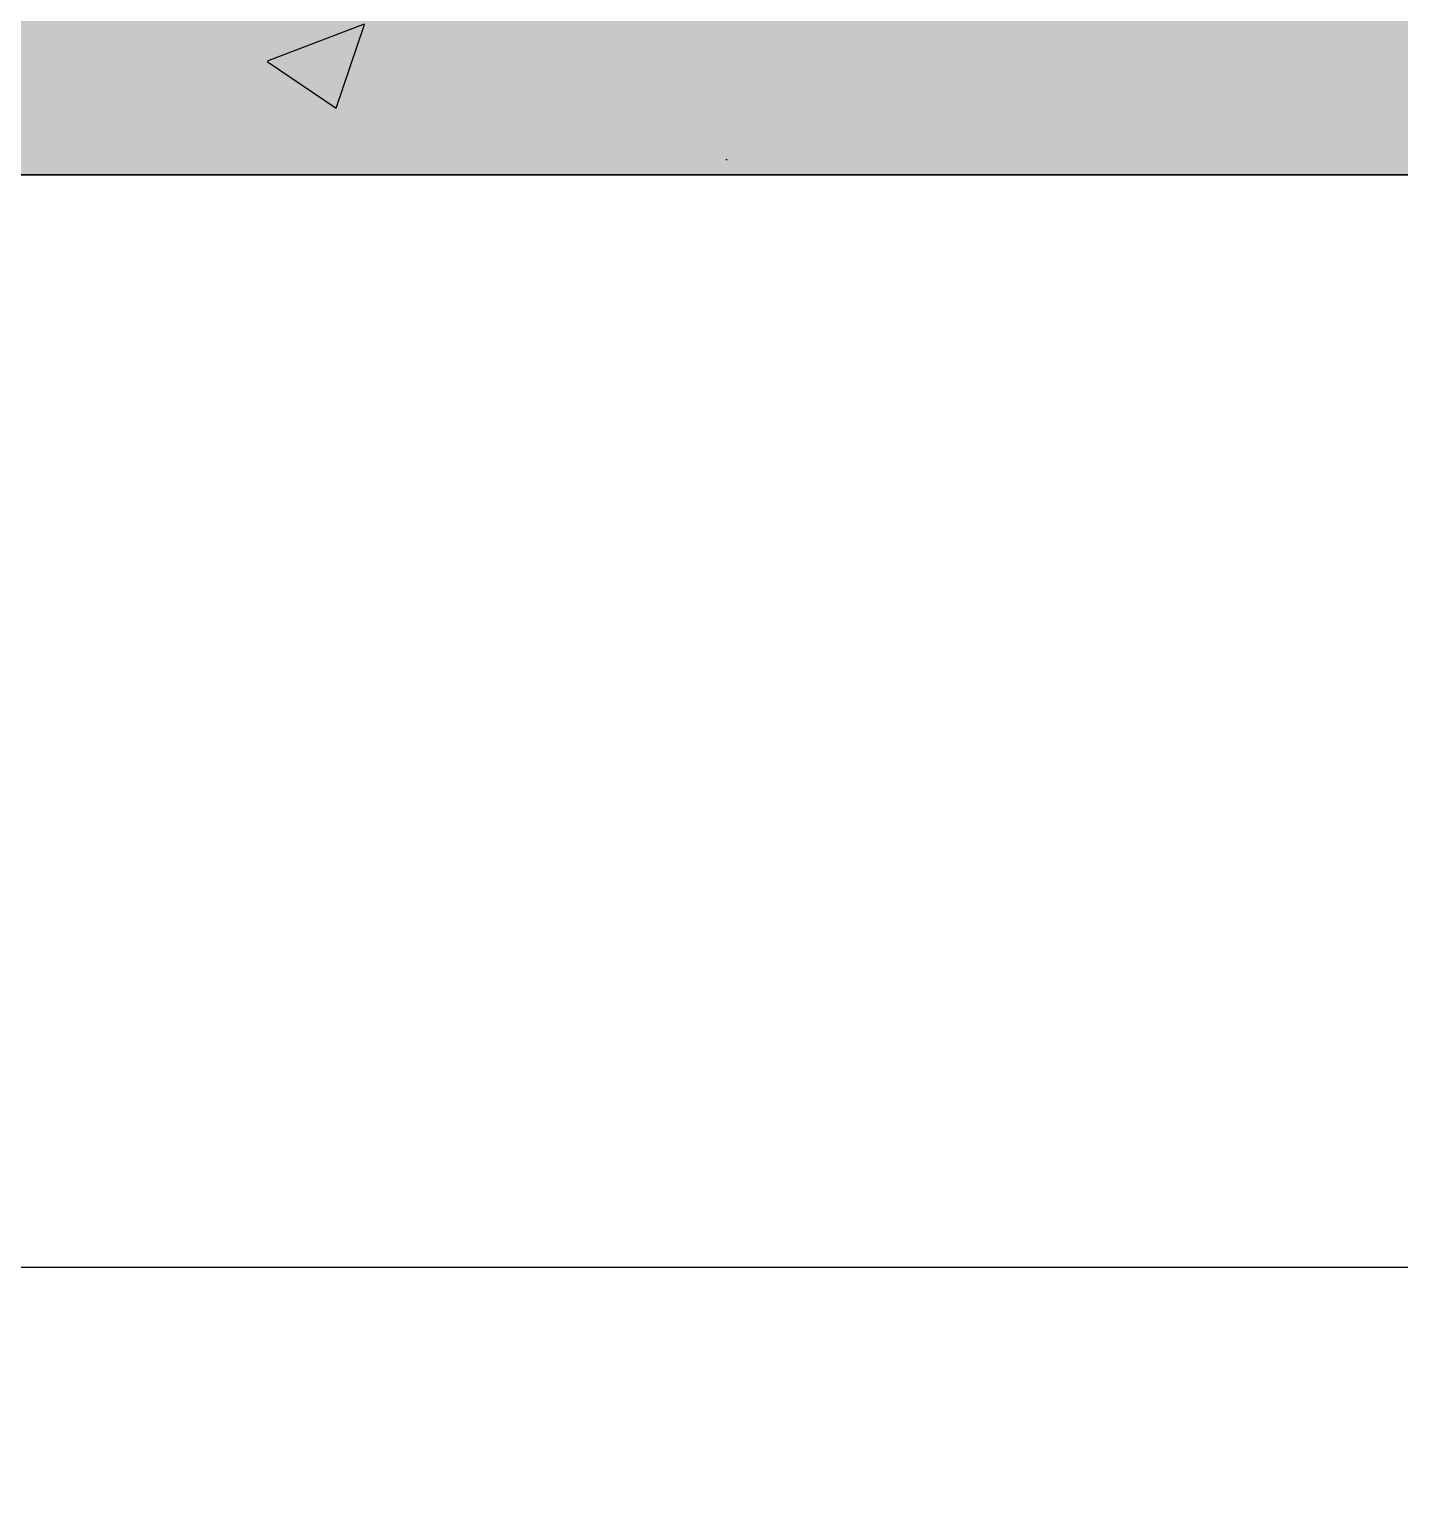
# Model space of a CAD drawing. Header units: millimetres. Extents: x -345369 to 252202, y 74562 to 424723.
# Drawn here: x -335756 to -335129, y 213803 to 214479 of the extents above; entities that cross this region are included whole.
import ezdxf

# ---------------------------------------------------------------- set-up
doc = ezdxf.new("R2010")
doc.units = ezdxf.units.MM
doc.linetypes.add('DASHEDX2', pattern=[38.1, 25.4, -12.7])
pattern_1 = [(50, (-467359.26, -150275.32), (455.46167, -39.8477), [47.625, -523.875]), (355, (-467359.26, -150275.3), (-88.10855, 477.6421), [38.1, -419.10146]), (100.45144, (-467321.3, -150278.64), (367.3531, 437.7944), [40.475, -445.2256]), (46.1842, (-467359.26, -150148.3), (677.6976, -105.1058), [71.4375, -785.8125]), (96.63556, (-467302.8, -150157.1), (593.5103, 618.5653), [60.7126, -667.839]), (351.18415, (-467359.26, -150148.3), (593.5103, 618.5653), [57.1499, -628.6493]), (21, (-467295.76, -150180.07), (379.03598, -255.663), [47.625, -523.875]), (326, (-467295.76, -150180.07), (154.50507, 460.4699), [38.1, -419.1]), (71.45144, (-467264.17, -150201.38), (533.54105, 204.8069), [40.475, -445.22484]), (37.5, (-467359.26, -150275.32), (7.72151, 211.3876), [0, -414.02, 0, -425.45, 0, -420.6875]), (7.5, (-467359.26, -150275.32), (167.04916, 250.45144), [0, -242.57, 0, -404.495, 0, -160.3375]), (327.5, (-467500.86, -150275.32), (338.97649, -14.32186), [0, -158.75, 0, -495.3, 0, -657.225]), (317.5, (-467564.36, -150275.32), (370.32295, 63.56623), [0, -206.375, 0, -328.93, 0, -466.725])]

msp = doc.modelspace()

# ---------------------------------------------------------------- hatches: boundary and pattern name
at = {"lineweight": 20}
h = msp.add_hatch(dxfattribs=at)
h.set_pattern_fill('AR-CONC', color=256, scale=2.5)
h.set_pattern_definition(pattern_1)
h.paths.add_polyline_path([(-304063.043096, 215112.578109), (-307699.012508, 215112.578109, -0.1277607606), (-308283.032856, 215264.284146, -0.0634386493), (-309473.911787, 215112.578109), (-328372.904858, 215112.578109, -0.0639917581), (-329573.913186, 215266.919397, -0.1289028012), (-330162.638807, 215112.578109), (-333783.77355, 215112.578109, 0.034557613), (-333077.955336, 214412.578109), (-304768.861309, 214412.578109, 0.034557613)])
h.paths.add_polyline_path([(-299008.962601, 215112.578109), (-304063.043096, 215112.578109, -0.034557613), (-304768.861309, 214412.578109, -0.2679491924), (-303729.630825, 213812.578109), (-301729.630825, 213812.578109, -0.2679491924), (-300690.40034, 214412.578109), (-299008.962601, 214412.578109)])
h.paths.add_polyline_path([(-333783.77355, 215112.578109), (-338824.224375, 215112.578109), (-338824.224375, 214412.578109), (-333077.955336, 214412.578109, -0.034557613)])
edge = h.paths.add_edge_path()
edge.add_line((-310261.810123, 215712.578109), (-310326.896758, 215469.5409))
edge.add_line((-310326.896758, 215469.5409), (-310931.394891, 215631.428661))
edge.add_line((-310931.394891, 215631.428661), (-310909.662645, 215712.578109))
edge.add_line((-310909.662645, 215712.578109), (-329123.408323, 215712.578109))
edge.add_arc((-330162.638807, 216312.578109), 1200, 299.380333506, 330, ccw=False)
edge.add_arc((-328372.904858, 219862.578109), 4750, 255.354138888, 270)
edge.add_line((-328372.904858, 215112.578109), (-309473.911787, 215112.578109))
edge.add_arc((-309473.911787, 219862.578109), 4750, 270, 284.519610429)
edge.add_arc((-307699.012508, 216312.578109), 1200, 210, 240.877162167, ccw=False)
edge.add_line((-308738.242993, 215712.578109), (-310261.810123, 215712.578109))
at = {"lineweight": 25}
h = msp.add_hatch(dxfattribs=at)
h.set_pattern_fill('AR-CONC', color=256, scale=2.5)
h.set_pattern_definition(pattern_1)
h.paths.add_polyline_path([(-334982.424575, 215512.578109), (-338377.027502, 215512.578109, -0.1158927167), (-338752.933028, 215112.578109), (-338824.224375, 215112.578109), (-338824.224375, 214412.579269), (-333077.956453, 214412.579073, -0.0345575617), (-333783.77355, 215112.578109), (-334606.519048, 215112.578109, -0.1158927167)])
h.paths.add_polyline_path([(-333709.220049, 214698.786119, -1), (-333741.219995, 214698.786119, -1)], flags=16)
h.paths.add_polyline_path([(-334668.440677, 214632.578622), (-334668.440677, 215292.578622), (-335148.440677, 215292.578622), (-335148.440677, 214632.578622)], flags=24)
h.paths.add_polyline_path([(-334705.081915, 213841.421408), (-334705.081915, 214501.421408), (-335185.081915, 214501.421408), (-335185.081915, 213841.421408)], flags=9)

# ---------------------------------------------------------------- linework, layer by layer
at = {"lineweight": 35}
msp.add_line((-304768.861309, 214412.578109), (-339024.224375, 214412.579276), dxfattribs=at)
at = {"color": 5, "lineweight": 25}
msp.add_line((-336316.594488, 213912.578109), (-330283.804008, 213912.578109), dxfattribs=at)
at = {"linetype": 'DASHEDX2', "lineweight": 30}
msp.add_arc((-328372.904858, 219862.578109), 7200, 143.2583223815, 270, dxfattribs=at)

doc.saveas('drawing.dxf')
